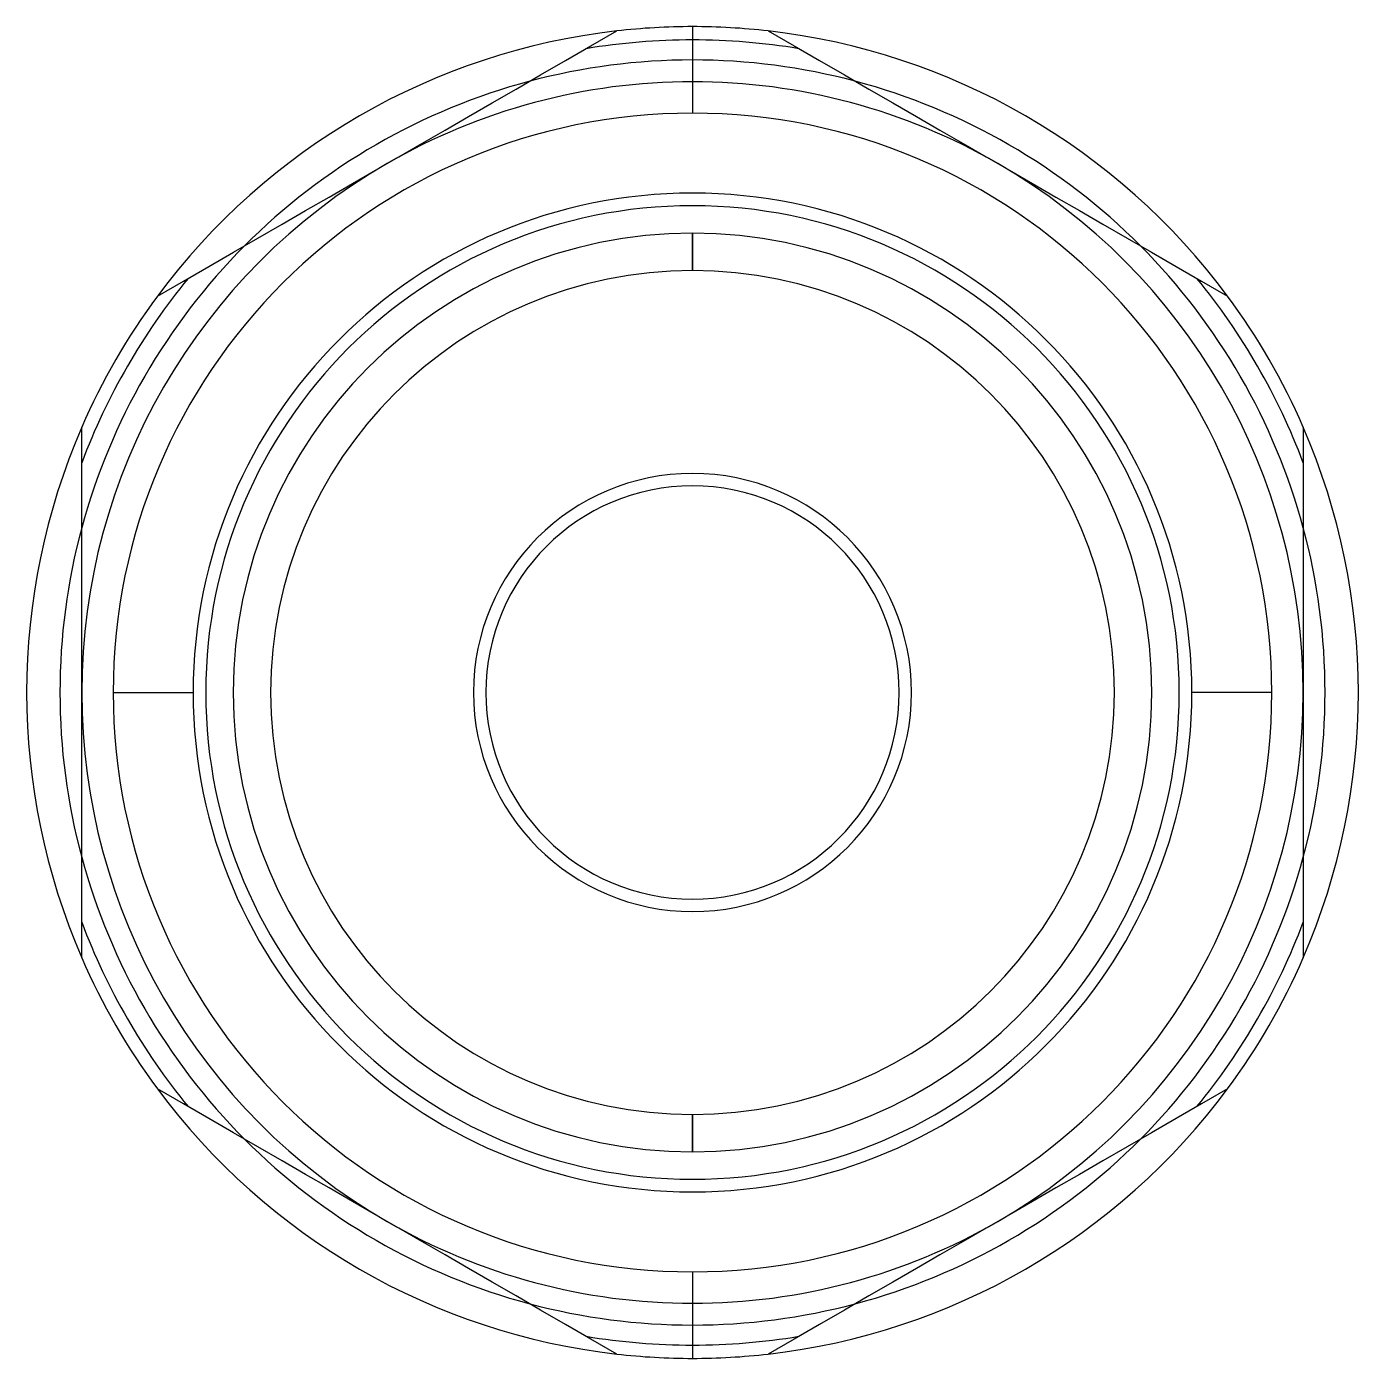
# Model space of a CAD drawing. Header units: millimetres. Extents: x -14.5 to 14.5, y -14.5 to 14.5.
import ezdxf

# ---------------------------------------------------------------- set-up
doc = ezdxf.new("R2010")
doc.units = ezdxf.units.MM
doc.layers.add('MAIN-1', color=7, linetype='Continuous')
doc.layers.add('MAIN-2', color=7, linetype='Continuous')

msp = doc.modelspace()

# ---------------------------------------------------------------- linework, layer by layer
at = {"layer": 'MAIN-1'}
for p, q in [((0, 14.5), (0, 12.615)), ((-2.214, 14.079), (-1.648, 14.406)), ((1.648, 14.406), (2.214, 14.079)), ((-2.767, 13.76), (-2.214, 14.079)), ((2.214, 14.079), (2.767, 13.76)), ((-3.308, 13.448), (-2.767, 13.76)), ((2.767, 13.76), (3.308, 13.448)), ((-3.838, 13.141), (-3.308, 13.448)), ((3.308, 13.448), (3.838, 13.141)), ((-4.361, 12.84), (-3.838, 13.141)), ((3.838, 13.141), (4.361, 12.84)), ((-4.876, 12.542), (-4.361, 12.84)), ((4.361, 12.84), (4.876, 12.542)), ((-5.387, 12.247), (-4.876, 12.542)), ((4.876, 12.542), (5.387, 12.247)), ((-5.893, 11.955), (-5.387, 12.247)), ((5.387, 12.247), (5.893, 11.955)), ((-6.398, 11.664), (-5.893, 11.955)), ((5.893, 11.955), (6.398, 11.664)), ((-6.902, 11.373), (-6.398, 11.664)), ((6.398, 11.664), (6.902, 11.373)), ((-7.407, 11.081), (-6.902, 11.373)), ((6.902, 11.373), (7.407, 11.081)), ((-7.913, 10.789), (-7.407, 11.081)), ((7.407, 11.081), (7.913, 10.789)), ((-8.424, 10.494), (-7.913, 10.789)), ((7.913, 10.789), (8.424, 10.494)), ((-8.939, 10.196), (-8.424, 10.494)), ((8.424, 10.494), (8.939, 10.196)), ((-9.462, 9.895), (-8.939, 10.196)), ((8.939, 10.196), (9.462, 9.895)), ((-9.992, 9.589), (-9.462, 9.895)), ((9.462, 9.895), (9.992, 9.589)), ((-10.533, 9.276), (-9.992, 9.589)), ((9.992, 9.589), (10.533, 9.276)), ((-11.086, 8.957), (-10.533, 9.276)), ((10.533, 9.276), (11.086, 8.957)), ((-11.652, 8.63), (-11.086, 8.957)), ((11.086, 8.957), (11.652, 8.63)), ((-13.3, 5.122), (-13.3, 5.776)), ((13.3, 5.776), (13.3, 5.122)), ((-13.3, 4.484), (-13.3, 5.122)), ((13.3, 5.122), (13.3, 4.484)), ((-13.3, 3.859), (-13.3, 4.484)), ((13.3, 4.484), (13.3, 3.859)), ((-13.3, 3.247), (-13.3, 3.859)), ((13.3, 3.859), (13.3, 3.247)), ((-13.3, 2.643), (-13.3, 3.247)), ((13.3, 3.247), (13.3, 2.643)), ((-13.3, 2.048), (-13.3, 2.643)), ((13.3, 2.643), (13.3, 2.048)), ((-13.3, 1.459), (-13.3, 2.048)), ((13.3, 2.048), (13.3, 1.459)), ((-13.3, 0.874), (-13.3, 1.459)), ((13.3, 1.459), (13.3, 0.874)), ((-13.3, 0.291), (-13.3, 0.874)), ((13.3, 0.874), (13.3, 0.291)), ((-13.3, -0.291), (-13.3, 0.291)), ((13.3, 0.291), (13.3, -0.291)), ((-12.615, 0), (-10.875, 0)), ((12.615, 0), (10.875, 0)), ((-13.3, -0.874), (-13.3, -0.291)), ((13.3, -0.291), (13.3, -0.874)), ((-13.3, -1.459), (-13.3, -0.874)), ((13.3, -0.874), (13.3, -1.459)), ((-13.3, -2.048), (-13.3, -1.459)), ((13.3, -1.459), (13.3, -2.048)), ((-13.3, -2.643), (-13.3, -2.048)), ((13.3, -2.048), (13.3, -2.643)), ((-13.3, -3.247), (-13.3, -2.643)), ((13.3, -2.643), (13.3, -3.247)), ((-13.3, -3.859), (-13.3, -3.247)), ((13.3, -3.247), (13.3, -3.859)), ((-13.3, -4.484), (-13.3, -3.859)), ((13.3, -3.859), (13.3, -4.484)), ((-13.3, -5.122), (-13.3, -4.484)), ((13.3, -4.484), (13.3, -5.122)), ((-13.3, -5.776), (-13.3, -5.122)), ((13.3, -5.122), (13.3, -5.776)), ((-11.086, -8.957), (-11.652, -8.63)), ((11.652, -8.63), (11.086, -8.957)), ((-10.533, -9.276), (-11.086, -8.957)), ((11.086, -8.957), (10.533, -9.276)), ((-9.992, -9.589), (-10.533, -9.276)), ((10.533, -9.276), (9.992, -9.589)), ((-9.462, -9.895), (-9.992, -9.589)), ((9.992, -9.589), (9.462, -9.895)), ((-8.939, -10.196), (-9.462, -9.895)), ((9.462, -9.895), (8.939, -10.196)), ((-8.424, -10.494), (-8.939, -10.196)), ((8.939, -10.196), (8.424, -10.494)), ((-7.913, -10.789), (-8.424, -10.494)), ((8.424, -10.494), (7.913, -10.789)), ((-7.407, -11.081), (-7.913, -10.789)), ((7.913, -10.789), (7.407, -11.081)), ((-6.902, -11.373), (-7.407, -11.081)), ((7.407, -11.081), (6.902, -11.373)), ((-6.398, -11.664), (-6.902, -11.373)), ((6.902, -11.373), (6.398, -11.664)), ((-5.893, -11.955), (-6.398, -11.664)), ((6.398, -11.664), (5.893, -11.955)), ((-5.387, -12.247), (-5.893, -11.955)), ((5.893, -11.955), (5.387, -12.247)), ((-4.876, -12.542), (-5.387, -12.247)), ((5.387, -12.247), (4.876, -12.542)), ((-4.361, -12.84), (-4.876, -12.542)), ((0, -12.615), (0, -14.5)), ((4.876, -12.542), (4.361, -12.84)), ((-3.838, -13.141), (-4.361, -12.84)), ((4.361, -12.84), (3.838, -13.141)), ((-3.308, -13.448), (-3.838, -13.141)), ((3.838, -13.141), (3.308, -13.448)), ((-2.767, -13.76), (-3.308, -13.448)), ((3.308, -13.448), (2.767, -13.76)), ((-2.214, -14.079), (-2.767, -13.76)), ((2.767, -13.76), (2.214, -14.079)), ((-1.648, -14.406), (-2.214, -14.079)), ((2.214, -14.079), (1.648, -14.406))]:
    msp.add_line(p, q, dxfattribs=at)
for radius, start, end in [(14.5, 90, 96.5261), (14.5, 96.5261, 143.474), (14.5, 83.4739, 90), (14.5, 36.5261, 83.4739), (13.775, 104.9098, 135.0903), (13.775, 44.9098, 75.0903), (12.615, 90, 180), (12.615, 0, 90), (10.875, 0, 180), (10, 90, 270), (10, 270, 90), (14.5, 143.474, 156.5261), (14.5, 23.4739, 36.5261), (14.5, 156.5261, 203.4739), (14.5, 336.5261, 23.4739), (4.5, 0, 180), (13.775, 164.9098, 195.0903), (13.775, 344.9098, 15.0903), (10.875, 180, 0), (4.5, 180, 0), (12.615, 270, 0), (12.615, 180, 270), (14.5, 203.4739, 216.526), (14.5, 323.4739, 336.5261), (14.5, 216.526, 263.4739), (14.5, 276.5261, 323.4739), (13.775, 224.9098, 255.0903), (13.775, 284.9098, 315.0903), (14.5, 263.4739, 270), (14.5, 270, 276.5261)]:
    msp.add_arc((0, 0), radius, start, end, dxfattribs=at)
at = {"layer": 'MAIN-2'}
for p, q in [((0, 14.5), (0, 14.5)), ((0, 14.5), (0, 14.5)), ((-1.648, 14.406), (-1.648, 14.406)), ((-1.648, 14.406), (-1.648, 14.406)), ((0, 14.21), (0, 13.3)), ((0, 14.21), (0, 14.21)), ((1.648, 14.406), (1.648, 14.406)), ((1.648, 14.406), (1.648, 14.406)), ((-2.317, 14.02), (-2.317, 14.02)), ((2.317, 14.02), (2.317, 14.02)), ((0, 13.775), (0, 13.775)), ((0, 12.615), (0, 12.615)), ((0, 10.6), (0, 10.6)), ((0, 10), (0, 10)), ((0, 9.188), (0, 10)), ((0, 10), (0, 10)), ((0, 9.188), (0, 10)), ((0, 10), (0, 9.188)), ((-10.983, 9.016), (-10.983, 9.016)), ((0, 9.188), (0, 9.188)), ((10.983, 9.016), (10.983, 9.016)), ((-11.652, 8.63), (-11.652, 8.63)), ((-11.652, 8.63), (-11.652, 8.63)), ((11.652, 8.63), (11.652, 8.63)), ((11.652, 8.63), (11.652, 8.63)), ((-13.3, 5.776), (-13.3, 5.776)), ((-13.3, 5.776), (-13.3, 5.776)), ((13.3, 5.776), (13.3, 5.776)), ((13.3, 5.776), (13.3, 5.776)), ((-13.3, 5.003), (-13.3, 5.003)), ((13.3, 5.003), (13.3, 5.003)), ((-4.77, 0), (-4.77, 0)), ((-4.5, 0), (-4.5, 0)), ((4.5, 0), (4.5, 0)), ((4.77, 0), (4.77, 0)), ((-13.3, -5.003), (-13.3, -5.003)), ((13.3, -5.003), (13.3, -5.003)), ((-13.3, -5.776), (-13.3, -5.776)), ((-13.3, -5.776), (-13.3, -5.776)), ((13.3, -5.776), (13.3, -5.776)), ((13.3, -5.776), (13.3, -5.776)), ((-11.652, -8.63), (-11.652, -8.63)), ((-11.652, -8.63), (-11.652, -8.63)), ((11.652, -8.63), (11.652, -8.63)), ((11.652, -8.63), (11.652, -8.63)), ((-10.983, -9.016), (-10.983, -9.016)), ((0, -10), (0, -9.188)), ((0, -10), (0, -9.188)), ((0, -9.188), (0, -9.188)), ((0, -9.188), (0, -10)), ((10.983, -9.016), (10.983, -9.016)), ((0, -10), (0, -10)), ((0, -10), (0, -10)), ((0, -10.6), (0, -10.6)), ((0, -12.615), (0, -12.615)), ((0, -13.3), (0, -14.21)), ((0, -13.775), (0, -13.775)), ((-2.317, -14.02), (-2.317, -14.02)), ((2.317, -14.02), (2.317, -14.02)), ((-1.648, -14.406), (-1.648, -14.406)), ((-1.648, -14.406), (-1.648, -14.406)), ((0, -14.21), (0, -14.21)), ((0, -14.5), (0, -14.5)), ((0, -14.5), (0, -14.5)), ((1.648, -14.406), (1.648, -14.406)), ((1.648, -14.406), (1.648, -14.406))]:
    msp.add_line(p, q, dxfattribs=at)
for radius, start, end in [(14.21, 90, 99.3839), (14.21, 80.6161, 90), (13.775, 90, 104.9098), (13.775, 75.0903, 90), (13.3, 90, 120), (13.3, 60, 90), (13.3, 120, 180), (13.3, 0, 60), (10.6, 90, 270), (10.6, 270, 90), (10, 90, 270), (10, 90, 270), (10, 270, 90), (10, 270, 90), (13.775, 135.0903, 164.9098), (13.775, 15.0903, 44.9098), (14.21, 140.6161, 159.3839), (9.188, 90, 270), (9.188, 90, 270), (9.188, 270, 90), (9.188, 270, 90), (14.21, 20.6161, 39.3839), (4.77, 0, 180), (13.3, 180, 240), (4.77, 180, 0), (13.3, 300, 0), (13.775, 195.0903, 224.9098), (13.775, 315.0903, 344.9098), (14.21, 200.6161, 219.3839), (14.21, 320.6161, 339.3839), (13.3, 240, 270), (13.3, 270, 300), (13.775, 255.0903, 270), (13.775, 270, 284.9098), (14.21, 260.6161, 270), (14.21, 270, 279.3839)]:
    msp.add_arc((0, 0), radius, start, end, dxfattribs=at)

doc.saveas('drawing.dxf')
